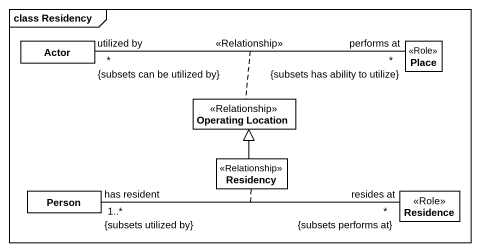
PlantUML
@startuml
mainframe class Residency
hide circle
hide empty members
class "Actor" as Actor_
class Place <<Role>>
class "Operating Location" as Operating_Location <<Relationship>>
class Residency <<Relationship>>
class "Person" as Person_
class Residence <<Role>>
Actor_ "utilized by\n*\n{subsets can be utilized by}" -right- "performs at\n*\n{subsets has ability to utilize}" Place : <<Relationship>>
(Actor_, Place) .. Operating_Location
Residency -up-|> Operating_Location
Person_ "has resident\n1..*\n{subsets utilized by}" -right- "resides at\n*\n{subsets performs at}" Residence
(Person_, Residence) .. Residency
@enduml
